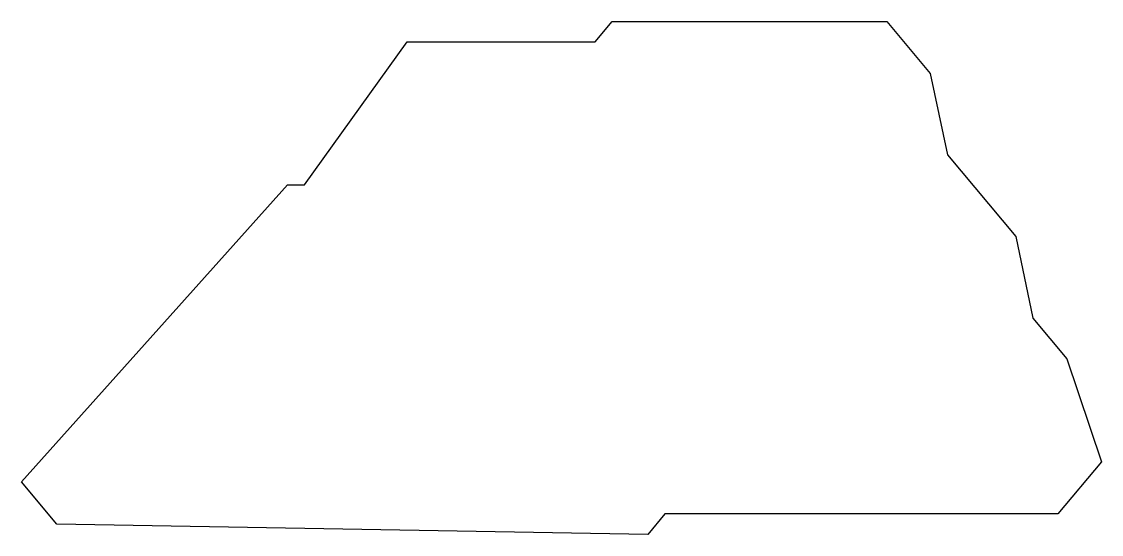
# Model space of a CAD drawing. Header units: millimetres. Extents: x 0 to 75.7, y 0 to 35.9.
import ezdxf

# ---------------------------------------------------------------- set-up
doc = ezdxf.new("R2010")
doc.units = ezdxf.units.MM
doc.layers.add('M', color=7, linetype='Continuous')

msp = doc.modelspace()

# ---------------------------------------------------------------- linework, layer by layer
at = {"layer": 'M'}
msp.add_lwpolyline([(2.48, 0.716), (0, 3.674), (18.646, 24.487), (19.837, 24.487), (27.021, 34.487), (40.197, 34.487), (41.394, 35.915), (60.645, 35.915), (63.684, 32.289), (64.881, 26.574), (69.671, 20.86), (70.868, 15.146), (73.259, 12.293), (75.677, 5.079), (72.618, 1.429), (45.079, 1.429), (43.881, 0), (2.48, 0.716)], close=True, dxfattribs=at)

doc.saveas('drawing.dxf')
